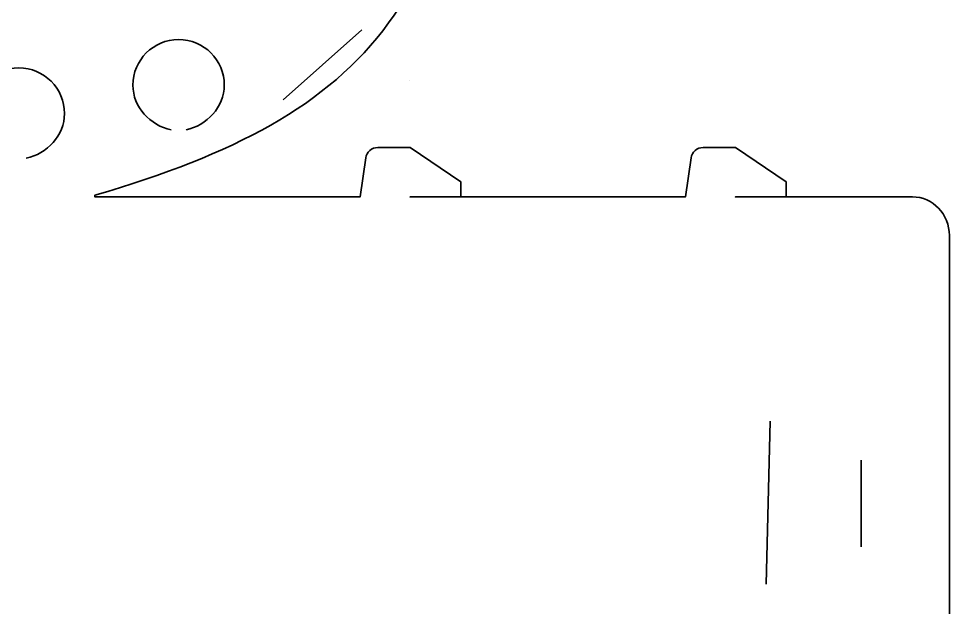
# Model space of a CAD drawing. Header units: inches. Extents: x 2019 to 3086, y -2762 to -1970.
# Drawn here: x 2511.5 to 2664.3, y -2165.8 to -2069.2 of the extents above; entities that cross this region are included whole.
import ezdxf

# ---------------------------------------------------------------- set-up
doc = ezdxf.new("R2010")
doc.units = ezdxf.units.IN
doc.header["$MEASUREMENT"] = 0
doc.layers.add('Layer 1', color=7, linetype='Continuous')

msp = doc.modelspace()

# ---------------------------------------------------------------- linework, layer by layer
at = {"layer": 'Layer 1', "color": 179, "lineweight": 35, "true_color": 0x231f20}
for points in [[(2554.96, -2082.47), (2567.88, -2071.01)], [(2575.63, -2079.33), (2575.63, -2079.33)], [(2634.87, -2135.23), (2634.21, -2162)], [(2649.81, -2141.65), (2649.78, -2155.87)]]:
    msp.add_lwpolyline(points, dxfattribs=at)
for points, knots in [([(2511.72, -2345.34), (2511.72, -2345.34), (2547.86, -2345.34), (2547.86, -2345.34), (2614.66, -2345.34), (2664.28, -2293.48), (2664.28, -2223.34), (2664.28, -2223.34), (2664.28, -2104.77), (2664.28, -2104.77), (2664.28, -2101.26), (2661.57, -2098.42), (2658.23, -2098.42), (2658.23, -2098.42), (2629.17, -2098.42), (2629.17, -2098.42), (2629.17, -2098.42), (2629.17, -2098.41), (2629.17, -2098.41), (2629.17, -2098.41), (2637.48, -2098.41), (2637.48, -2098.41), (2637.48, -2098.41), (2637.48, -2095.94), (2637.48, -2095.94), (2637.48, -2095.94), (2629.17, -2090.32), (2629.17, -2090.32), (2629.17, -2090.32), (2623.86, -2090.32), (2623.86, -2090.32), (2622.87, -2090.32), (2622.03, -2091.05), (2621.89, -2092.03), (2621.89, -2092.03), (2620.95, -2098.41), (2620.95, -2098.41), (2620.95, -2098.41), (2620.95, -2098.42), (2620.95, -2098.42), (2620.95, -2098.42), (2575.79, -2098.42), (2575.79, -2098.42), (2575.79, -2098.42), (2575.79, -2098.41), (2575.79, -2098.41), (2575.79, -2098.41), (2584.1, -2098.41), (2584.1, -2098.41), (2584.1, -2098.41), (2584.1, -2095.94), (2584.1, -2095.94), (2584.1, -2095.94), (2575.79, -2090.32), (2575.79, -2090.32), (2575.79, -2090.32), (2570.48, -2090.32), (2570.48, -2090.32), (2569.49, -2090.32), (2568.64, -2091.05), (2568.5, -2092.03), (2568.5, -2092.03), (2567.57, -2098.41), (2567.57, -2098.41), (2567.57, -2098.41), (2567.57, -2098.42), (2567.57, -2098.42), (2567.57, -2098.42), (2524.08, -2098.42), (2524.08, -2098.42), (2524.08, -2098.42), (2524.08, -2098.16), (2524.08, -2098.16), (2569.67, -2084.66), (2585.37, -2066.83), (2588.84, -2006.33), (2588.86, -2004.43), (2584.7, -2003.57), (2583.51, -2005.06), (2573.49, -2017.67), (2545.41, -2040.48), (2511.68, -2040.57)], [0, 0, 0, 0, 1, 1, 1, 2, 2, 2, 3, 3, 3, 4, 4, 4, 5, 5, 5, 6, 6, 6, 7, 7, 7, 8, 8, 8, 9, 9, 9, 10, 10, 10, 11, 11, 11, 12, 12, 12, 13, 13, 13, 14, 14, 14, 15, 15, 15, 16, 16, 16, 17, 17, 17, 18, 18, 18, 19, 19, 19, 20, 20, 20, 21, 21, 21, 22, 22, 22, 23, 23, 23, 24, 24, 24, 25, 25, 25, 26, 26, 26, 27, 27, 27, 27]), ([(2539.03, -2087.42), (2542.41, -2086.7), (2545.3, -2083.69), (2545.3, -2080.09), (2545.3, -2075.95), (2541.94, -2072.59), (2537.8, -2072.59), (2533.65, -2072.59), (2530.3, -2075.95), (2530.3, -2080.09), (2530.3, -2083.69), (2533.18, -2086.7), (2536.57, -2087.42)], [0, 0, 0, 0, 1, 1, 1, 2, 2, 2, 3, 3, 3, 4, 4, 4, 4]), ([(2512.81, -2092.08), (2516.19, -2091.35), (2519.08, -2088.35), (2519.08, -2084.75), (2519.08, -2080.61), (2515.72, -2077.25), (2511.58, -2077.25), (2507.44, -2077.25), (2504.08, -2080.61), (2504.08, -2084.75), (2504.08, -2088.35), (2506.97, -2091.35), (2510.35, -2092.08)], [0, 0, 0, 0, 1, 1, 1, 2, 2, 2, 3, 3, 3, 4, 4, 4, 4])]:
    msp.add_open_spline(points, degree=3, knots=knots, dxfattribs=at)

doc.saveas('drawing.dxf')
